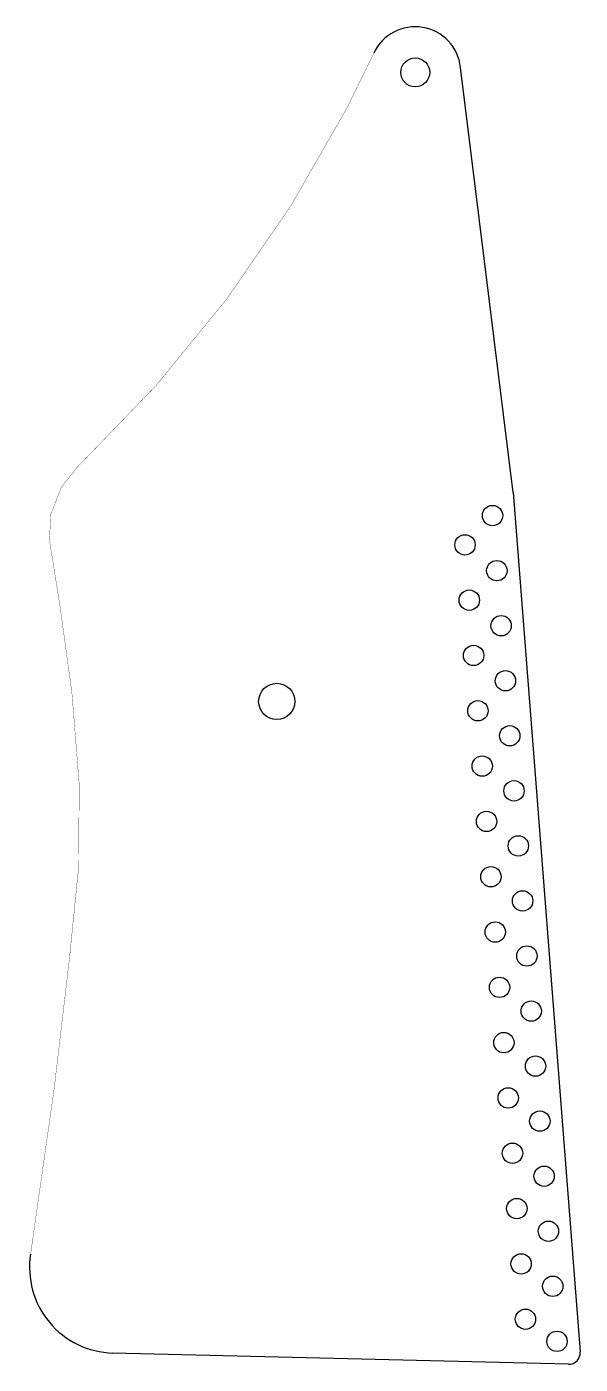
# Model space of a CAD drawing. Extents: x 215.6 to 219.42, y 3.16 to 12.39.
import ezdxf

# ---------------------------------------------------------------- set-up
doc = ezdxf.new("R2010")
doc.units = 0
doc.layers.add('RUDDER', color=7, linetype='CONTINUOUS')

msp = doc.modelspace()

# ---------------------------------------------------------------- linework, layer by layer
at = {"layer": 'RUDDER', "color": 0, "linetype": 'CONTINUOUS'}
for p, q in [((218.9574, 9.1781, 0), (218.5946, 12.1127, 0)), ((218.9574, 9.1781, 0), (219.4211, 3.2424, 0)), ((219.3407, 3.1576, 0), (216.1936, 3.235, 0))]:
    msp.add_line(p, q, dxfattribs=at)
at = {"layer": 'RUDDER', "color": 0, "linetype": 'CONTINUOUS', "const_width": 0.002}
for points in [[(215.9459, 9.3502), (216.4883, 9.9121), (216.9824, 10.5168), (217.425, 11.1603), (217.8129, 11.8381), (217.9959, 12.2108)], [(215.7538, 8.8319), (215.7652, 9.0287), (215.8368, 9.2123), (215.9459, 9.3502)], [(215.7577, 8.8324), (215.8287, 8.3883), (215.9099, 7.7959), (215.9608, 7.1632), (215.9564, 6.5903), (215.894, 5.9647), (215.7875, 5.06), (215.6249, 3.9175)]]:
    msp.add_lwpolyline(points, dxfattribs=at)
at = {"layer": 'RUDDER', "color": 0, "linetype": 'CONTINUOUS'}
for centre, radius in [((218.2816, 12.0782, 0), 0.1), ((218.8154, 9.0176, 0), 0.0703), ((218.6252, 8.8156, 0), 0.0703), ((218.8451, 8.6375, 0), 0.0703), ((218.655, 8.4337, 0), 0.0703), ((218.8748, 8.2573, 0), 0.0703), ((218.6849, 8.0518, 0), 0.0703), ((218.9045, 7.8772, 0), 0.0703), ((217.325, 7.7345, 0), 0.125), ((218.7147, 7.6698, 0), 0.0703), ((218.9342, 7.4971, 0), 0.0703), ((218.7446, 7.2879, 0), 0.0703), ((218.9639, 7.117, 0), 0.0703), ((218.7744, 6.906, 0), 0.0703), ((218.9936, 6.7368, 0), 0.0703), ((218.8042, 6.524, 0), 0.0703), ((219.0233, 6.3567, 0), 0.0703), ((218.8341, 6.1421, 0), 0.0703), ((219.053, 5.9766, 0), 0.0703), ((218.8639, 5.7602, 0), 0.0703), ((219.0827, 5.5964, 0), 0.0703), ((218.8938, 5.3783, 0), 0.0703), ((219.1124, 5.2163, 0), 0.0703), ((218.9236, 4.9963, 0), 0.0703), ((219.1421, 4.8362, 0), 0.0703), ((218.9534, 4.6144, 0), 0.0703), ((219.1718, 4.456, 0), 0.0703), ((218.9833, 4.2325, 0), 0.0703), ((219.2015, 4.0759, 0), 0.0703), ((219.0131, 3.8505, 0), 0.0703), ((219.2312, 3.6958, 0), 0.0703), ((219.0429, 3.4686, 0), 0.0703), ((219.2609, 3.3156), 0.0703)]:
    msp.add_circle(centre, radius, dxfattribs=at)
for centre, radius, start, end in [((218.2816, 12.0782, 0), 0.315, 6.28375, 155.10564), ((219.3426, 3.2363, 0), 0.0787, 268.59074, 4.46744)]:
    msp.add_arc(centre, radius, start, end, dxfattribs=at)
at = {"layer": 'RUDDER', "color": 0, "linetype": 'CONTINUOUS', "extrusion": (1.01452e-07, -1.19361e-07, 1)}
msp.add_arc((216.2082, 3.8254, 0), 0.5906, 171.01839, 268.59074, dxfattribs=at)

doc.saveas('drawing.dxf')
